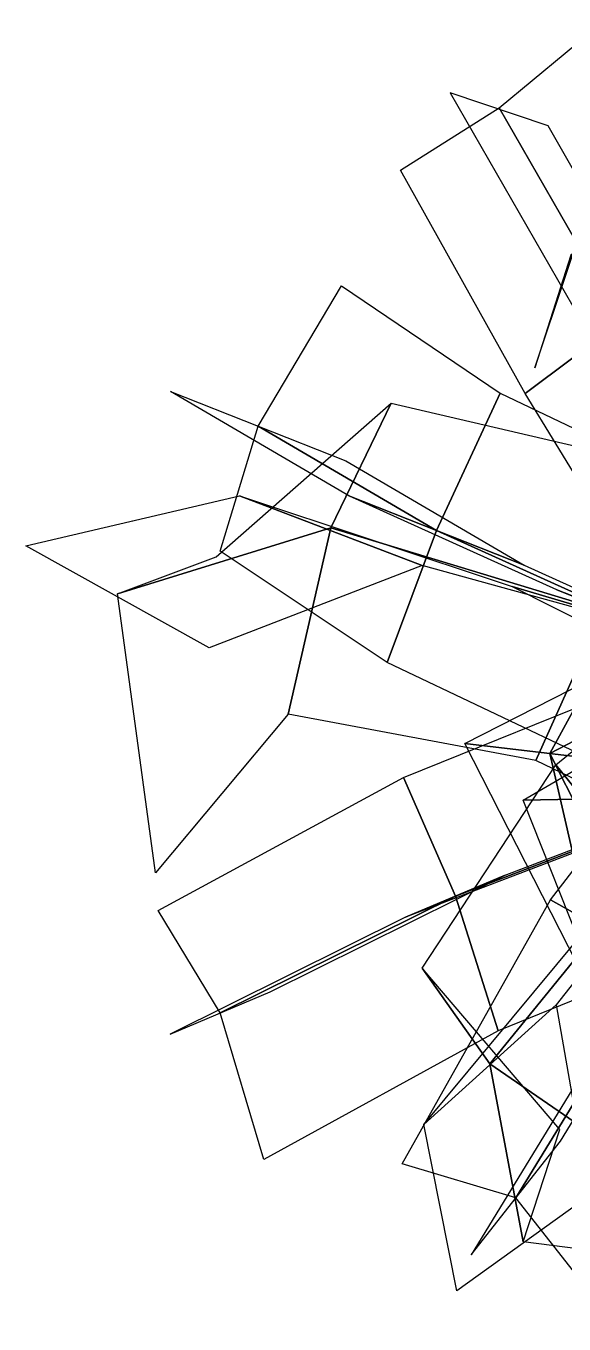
# Model space of a CAD drawing. Header units: metres. Extents: x -1.68 to 1.5, y -0.17 to 4.46.
# Drawn here: x -1.679 to -0.612, y 1.745 to 4.321 of the extents above; entities that cross this region are included whole.
import ezdxf

# ---------------------------------------------------------------- set-up
doc = ezdxf.new("R2010")
doc.units = ezdxf.units.M

msp = doc.modelspace()

# ---------------------------------------------------------------- linework, layer by layer
at = {"layer": 'coconut_palm7_leaves'}
for points in [[(-0.306634, 3.893655, 3.374126), (-0.49744, 3.734962, 3.297411), (-0.740649, 4.158053, 3.189389), (-0.543988, 4.320718, 3.301614)], [(-0.333773, 4.048903, 3.245676), (-0.598306, 3.865736, 2.991267), (-0.669803, 3.642167, 2.029958), (-0.478985, 4.213619, 2.387423)], [(-0.594539, 3.764878, 3.526743), (-0.400187, 3.696224, 3.050153), (-0.643455, 4.122697, 2.947485), (-0.837748, 4.18797, 3.418721)], [(-0.49744, 3.734962, 3.297411), (-0.689234, 3.591341, 3.251299), (-0.936391, 4.034317, 3.171782), (-0.740649, 4.158053, 3.189389)], [(-0.738694, 3.592029, 4.318551), (-0.864819, 3.319295, 4.308403), (-1.218655, 3.526557, 4.712196), (-1.053178, 3.804859, 4.741815)], [(-0.254891, 3.344108, 3.477413), (-0.443086, 3.189216, 3.421255), (-0.689234, 3.591341, 3.251299), (-0.49744, 3.734962, 3.297411)], [(-0.690989, 3.250403, 4.529175), (-1.038648, 3.388189, 4.087631), (-1.392484, 3.595449, 4.491425), (-1.044826, 3.457665, 4.932968)], [(-0.344108, 3.403661, 3.964447), (-0.452573, 3.133036, 3.962159), (-0.864819, 3.319295, 4.308403), (-0.738694, 3.592029, 4.318551)], [(-0.954564, 3.572065, 2.909423), (-1.074532, 3.324638, 2.984192), (-1.497558, 3.193669, 2.308753), (-1.301697, 3.267308, 2.036705)], [(-0.401559, 3.443147, 3.332765), (-0.534408, 3.160658, 3.30759), (-1.074532, 3.324638, 2.984192), (-0.954564, 3.572065, 2.909423)], [(-0.864819, 3.319295, 4.308403), (-0.962937, 3.057579, 4.327978), (-1.293852, 3.278064, 4.765561), (-1.218655, 3.526557, 4.712196)], [(-1.255476, 3.388063, 3.22543), (-0.89339, 3.24978, 2.744659), (-1.315853, 3.086601, 2.071694), (-1.679062, 3.289211, 2.549043)], [(-0.715077, 3.208392, 3.532007), (-0.353532, 3.101079, 3.076851), (-0.89339, 3.24978, 2.744659), (-1.255476, 3.388063, 3.22543)], [(-0.278744, 3.064144, 4.18293), (-0.626402, 3.201929, 3.741387), (-1.038648, 3.388189, 4.087631), (-0.690989, 3.250403, 4.529175)], [(-1.074532, 3.324638, 2.984192), (-1.159216, 2.955179, 2.875043), (-1.422228, 2.639933, 2.152953), (-1.497558, 3.193669, 2.308753)], [(-0.534408, 3.160658, 3.30759), (-0.667899, 2.86297, 3.258842), (-1.159216, 2.955179, 2.875043), (-1.074532, 3.324638, 2.984192)], [(-0.452573, 3.133036, 3.962159), (-0.556626, 2.864358, 3.965028), (-0.962937, 3.057579, 4.327978), (-0.864819, 3.319295, 4.308403)], [(-0.343561, 3.227529, 3.278632), (-0.395072, 3.004829, 3.287431), (-0.640224, 2.876924, 2.826124), (-0.554432, 3.03328, 2.716191)], [(-0.164006, 2.93043, 3.630331), (0.197425, 2.829687, 3.192714), (-0.353532, 3.101079, 3.076851), (-0.715077, 3.208392, 3.532007)], [(-0.185104, 3.215856, 3.736664), (-0.017603, 2.9836, 3.727422), (-0.452989, 2.637385, 3.647174), (-0.627953, 2.854295, 3.634159)], [(0.164492, 2.890987, 3.871629), (-0.183159, 3.028398, 3.429408), (-0.626402, 3.201929, 3.741387), (-0.278744, 3.064144, 4.18293)], [(0.016633, 2.884434, 3.410935), (-0.132094, 2.605893, 3.384458), (-0.667899, 2.86297, 3.258842), (-0.534408, 3.160658, 3.30759)], [(-0.56325, 3.021776, 3.317001), (-0.22689, 2.987698, 3.258036), (-0.471992, 2.85691, 2.79809), (-0.808453, 2.896767, 2.854351)], [(-0.554432, 3.03328, 2.716191), (-0.640224, 2.876924, 2.826124), (-0.383221, 2.368837, 2.288292), (-0.075966, 2.414738, 2.194175)], [(-0.48147, 3.010781, 3.704069), (-0.393129, 2.75957, 3.717312), (-0.827474, 2.593661, 3.970271), (-0.930081, 2.829418, 3.943114)], [(-0.395072, 3.004829, 3.287431), (-0.433482, 2.761503, 3.271285), (-0.569668, 2.571946, 2.822714), (-0.640224, 2.876924, 2.826124)], [(-0.483598, 2.906708, 3.344027), (-0.173075, 2.919968, 3.243909), (-0.382073, 2.790053, 2.893265), (-0.692729, 2.784446, 2.994386)], [(-0.379522, 2.923024, 3.918082), (-0.180527, 2.754654, 3.942007), (-0.42065, 2.464279, 4.315811), (-0.638529, 2.58657, 4.270766)], [(-0.808453, 2.896767, 2.854351), (-0.471992, 2.85691, 2.79809), (-0.214934, 2.345663, 2.264508), (-0.551506, 2.391875, 2.312287)], [(-0.640224, 2.876924, 2.826124), (-0.569668, 2.571946, 2.822714), (-0.044693, 2.04561, 2.483285), (-0.383221, 2.368837, 2.288292)], [(-0.627953, 2.854295, 3.634159), (-0.452989, 2.637385, 3.647174), (-0.75883, 2.261176, 3.342846), (-0.893459, 2.451095, 3.213143)], [(-0.930081, 2.829418, 3.943114), (-0.827474, 2.593661, 3.970271), (-1.293858, 2.36196, 4.122925), (-1.41695, 2.565265, 4.052989)], [(-0.294148, 2.801401, 3.959808), (-0.492118, 2.718132, 3.47855), (-0.926455, 2.55183, 3.727776), (-0.728492, 2.635492, 4.212766)], [(-0.692729, 2.784446, 2.994386), (-0.382073, 2.790053, 2.893265), (-0.254578, 2.45828, 2.456838), (-0.565414, 2.46299, 2.556648)], [(-0.583861, 2.50927, 3.790659), (-0.322123, 2.765821, 3.50541), (-0.627766, 2.378253, 3.194543), (-0.889827, 2.140242, 3.486518)], [(-0.393129, 2.75957, 3.717312), (-0.308332, 2.502901, 3.723501), (-0.742579, 2.326382, 3.952752), (-0.827474, 2.593661, 3.970271)], [(-0.728492, 2.635492, 4.212766), (-0.926455, 2.55183, 3.727776), (-1.392839, 2.320129, 3.88043), (-1.194876, 2.403791, 4.36542)], [(-0.452989, 2.637385, 3.647174), (-0.263201, 2.41535, 3.627747), (-0.477517, 2.067425, 3.279163), (-0.75883, 2.261176, 3.342846)], [(-0.827474, 2.593661, 3.970271), (-0.742579, 2.326382, 3.952752), (-1.207183, 2.071027, 4.050313), (-1.293858, 2.36196, 4.122925)], [(-0.638529, 2.58657, 4.270766), (-0.42065, 2.464279, 4.315811), (-0.707431, 1.994788, 4.495592), (-0.932906, 2.06218, 4.363029)], [(-0.332264, 2.577123, 4.515756), (-0.509036, 2.351436, 4.115866), (-0.795817, 1.881944, 4.295648), (-0.619045, 2.107631, 4.695538)], [(-0.893459, 2.451095, 3.213143), (-0.75883, 2.261176, 3.342846), (-0.692828, 1.907364, 2.745226), (-0.620478, 2.130356, 2.444609)], [(-0.42065, 2.464279, 4.315811), (-0.23556, 2.243292, 4.283568), (-0.510592, 1.744542, 4.350595), (-0.707431, 1.994788, 4.495592)], [(-0.889827, 2.140242, 3.486518), (-0.627766, 2.378253, 3.194543), (-0.561335, 1.999893, 2.580743), (-0.824242, 1.810302, 2.905736)], [(-0.75883, 2.261176, 3.342846), (-0.477517, 2.067425, 3.279163), (-0.160976, 1.839263, 2.620146), (-0.692828, 1.907364, 2.745226)]]:
    msp.add_3dface(points, dxfattribs=at)

doc.saveas('drawing.dxf')
